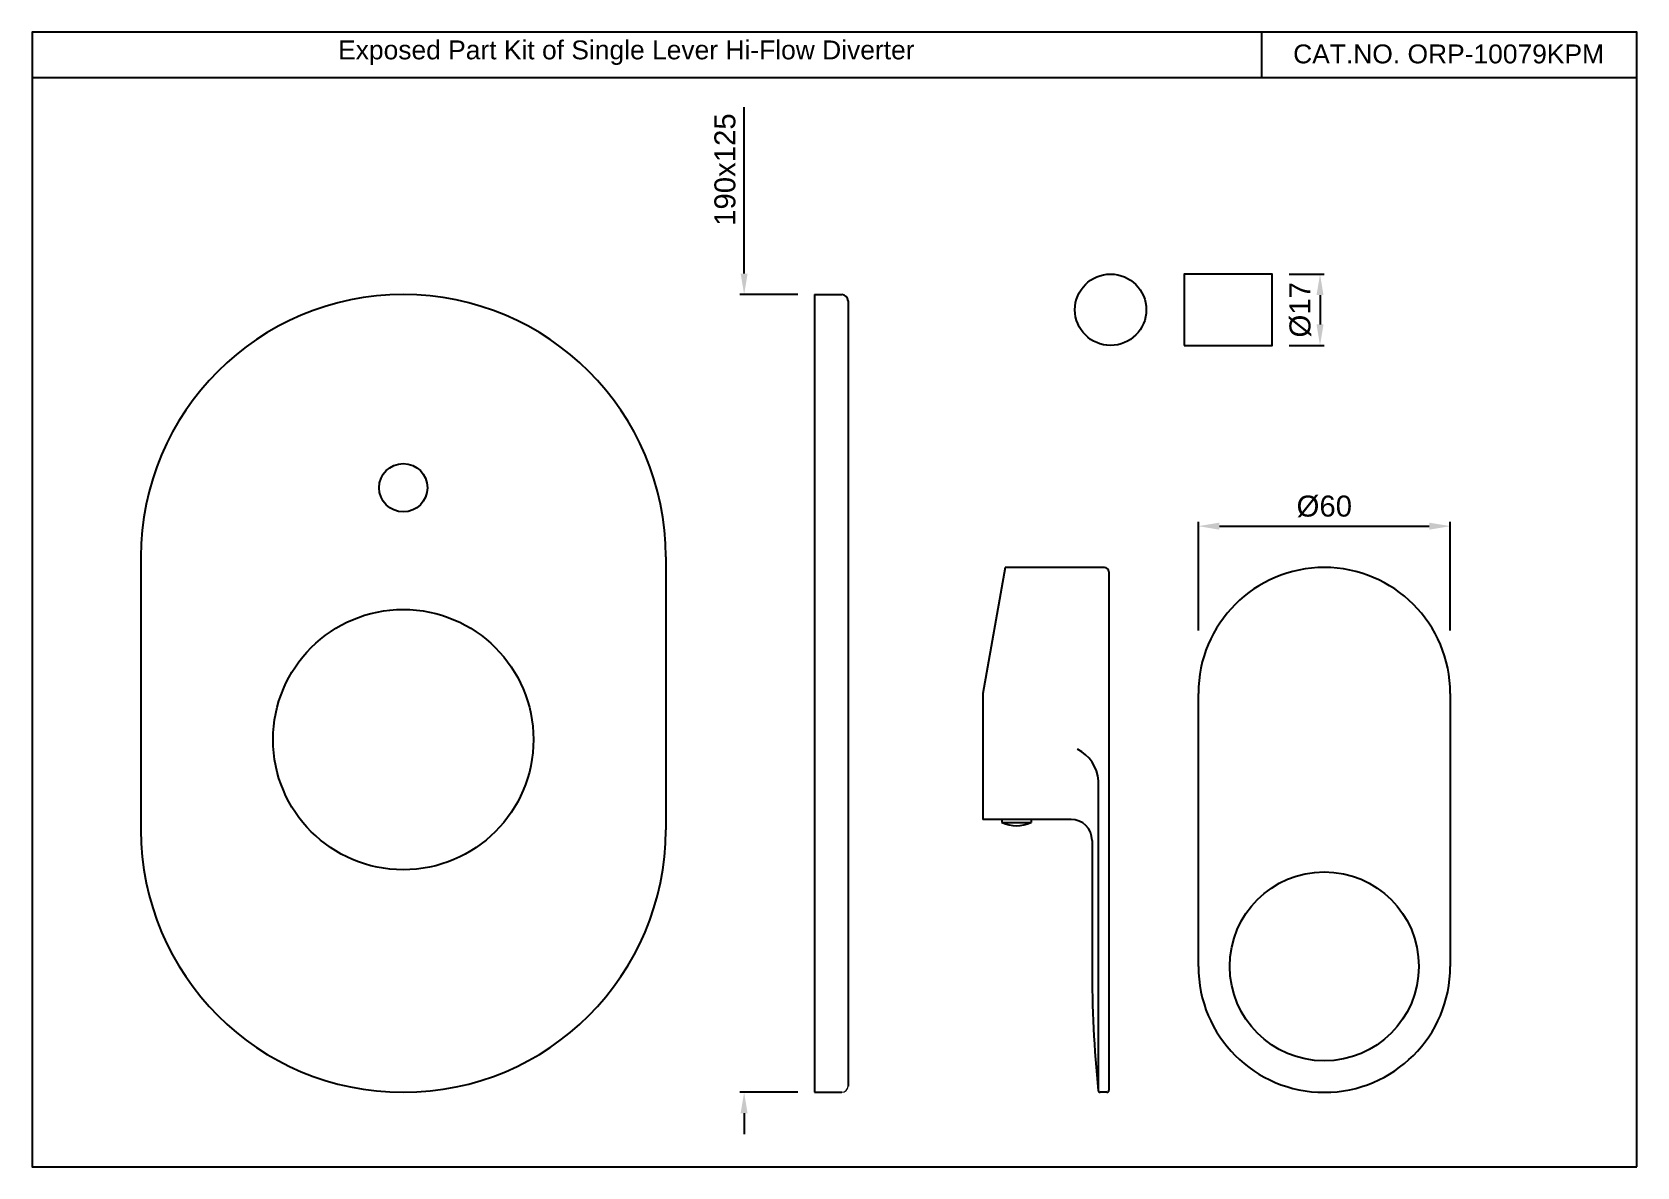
# Model space of a CAD drawing. Header units: millimetres. Extents: x 2799 to 3182, y 61 to 331.
import ezdxf

# ---------------------------------------------------------------- set-up
doc = ezdxf.new("R2010")
doc.units = ezdxf.units.MM
doc.header["$PDMODE"] = 35
doc.styles.get("Standard").update_dxf_attribs({"font": 'arial.ttf'})
doc.dimstyles.new('VIKAS', dxfattribs={"dimtxt": 5, "dimasz": 5, "dimexe": 1, "dimexo": 3, "dimgap": 2, "dimtad": 3, "dimdec": 1, "dimzin": 0, "dimdsep": 46, "dimtxsty": 'Standard', "dimcen": 0.5, "dimadec": 0, "dimazin": 0, "dimtfac": 1, "dimtdec": 1, "dimtofl": 0, "dimtmove": 0, "dimatfit": 3, "dimfxl": 1, "dimtolj": 1, "dimtzin": 0, "dimarcsym": 0})

# ---------------------------------------------------------------- blocks, each defined once
blk = doc.blocks.new('*D33')
at = {"color": 0, "lineweight": -2, "transparency": 16777216}
for p, q in [((2969.07, 273.62), (2969.07, 313.26)), ((2981.83, 268.62), (2968.07, 268.62)), ((2981.83, 78.62), (2968.07, 78.62)), ((2969.07, 73.62), (2969.07, 68.62))]:
    blk.add_line(p, q, dxfattribs=at)
at = {"color": 0, "transparency": 16777216}
for points in [[(2968.24, 273.62), (2969.9, 273.62), (2969.07, 268.62)], [(2968.24, 73.62), (2969.9, 73.62), (2969.07, 78.62)]]:
    blk.add_solid(points, dxfattribs=at)
at = {"layer": 'Defpoints', "color": 0, "transparency": 16777216}
for p in [(2985.83, 268.62), (2969.07, 78.62), (2985.83, 78.62)]:
    blk.add_point(p, dxfattribs=at)
at = {"color": 0, "transparency": 16777216, "insert": (2964.52, 298.38), "char_height": 5, "attachment_point": 5, "rotation": 90}
blk.add_mtext('\\A1;190x125', dxfattribs=at)
blk = doc.blocks.new('*D34')
at = {"color": 0, "lineweight": -2, "transparency": 16777216}
for p, q in [((3098.86, 273.5), (3107.24, 273.5)), ((3106.24, 268.5), (3106.24, 261.5)), ((3098.86, 256.5), (3107.24, 256.5))]:
    blk.add_line(p, q, dxfattribs=at)
at = {"color": 0, "transparency": 16777216}
for points in [[(3105.41, 268.5), (3107.07, 268.5), (3106.24, 273.5)], [(3105.41, 261.5), (3107.07, 261.5), (3106.24, 256.5)]]:
    blk.add_solid(points, dxfattribs=at)
at = {"layer": 'Defpoints', "color": 0, "transparency": 16777216}
for p in [(3094.86, 273.5), (3094.86, 256.5), (3106.24, 256.5)]:
    blk.add_point(p, dxfattribs=at)
at = {"color": 0, "transparency": 16777216, "insert": (3101.55, 265), "char_height": 5, "attachment_point": 5, "rotation": 90}
blk.add_mtext('\\A1;%%C17', dxfattribs=at)
blk = doc.blocks.new('*D36')
at = {"color": 0, "lineweight": -2, "transparency": 16777216}
for p, q in [((3077.26, 188.62), (3077.26, 214.46)), ((3137.26, 188.62), (3137.26, 214.46)), ((3082.26, 213.46), (3132.26, 213.46))]:
    blk.add_line(p, q, dxfattribs=at)
at = {"color": 0, "transparency": 16777216}
for points in [[(3082.26, 214.29), (3082.26, 212.62), (3077.26, 213.46)], [(3132.26, 214.29), (3132.26, 212.62), (3137.26, 213.46)]]:
    blk.add_solid(points, dxfattribs=at)
at = {"layer": 'Defpoints', "color": 0, "transparency": 16777216}
for p in [(3137.26, 213.46), (3077.26, 173.62), (3137.26, 173.62)]:
    blk.add_point(p, dxfattribs=at)
at = {"color": 0, "transparency": 16777216, "insert": (3107.26, 218.15), "char_height": 5, "attachment_point": 5}
blk.add_mtext('\\A1;%%C60', dxfattribs=at)

msp = doc.modelspace()

# ---------------------------------------------------------------- linework, layer by layer
for p, q in [((3092.31, 331.13), (3092.31, 320.2)), ((3181.72, 320.2), (2799.48, 320.2)), ((2985.83, 268.62), (2985.83, 78.62)), ((2985.83, 268.62), (2992.33, 268.62)), ((2993.83, 267.12), (2993.83, 80.12)), ((2825.39, 206.12), (2825.39, 141.12)), ((2950.39, 206.12), (2950.39, 141.12)), ((3031.23, 203.62), (3025.94, 173.62)), ((3054.94, 203.62), (3031.23, 203.62)), ((3055.94, 202.62), (3055.94, 79.12)), ((3025.94, 173.62), (3025.94, 143.62)), ((3077.26, 108.62), (3077.26, 173.62)), ((3137.26, 173.62), (3137.26, 108.62)), ((3053.44, 78.91), (3053.44, 152.83)), ((3046.94, 143.62), (3025.94, 143.62)), ((3030.44, 143.62), (3030.44, 142.87)), ((3030.44, 142.87), (3037.44, 142.87)), ((3037.44, 143.62), (3037.44, 142.87)), ((3051.94, 138.62), (3051.94, 108.62)), ((2985.83, 78.62), (2992.33, 78.62)), ((3055.44, 78.62), (3053.9, 78.62))]:
    msp.add_line(p, q)
for points in [[(3181.72, 60.86), (3181.72, 331.13), (2799.48, 331.13), (2799.48, 60.86)], [(3073.86, 256.5), (3094.86, 256.5), (3094.86, 273.5), (3073.86, 273.5)]]:
    msp.add_lwpolyline(points, close=True)
for centre, radius in [((3056.36, 265), 8.5), ((2887.89, 222.62), 5.75), ((2887.89, 162.62), 31), ((3107.26, 108.62), 22.5)]:
    msp.add_circle(centre, radius)
for centre, radius, start, end in [((2887.89, 206.12), 62.5, 0, 180), ((2992.33, 267.12), 1.5, 0, 90), ((3054.94, 202.62), 1, 0, 90), ((3107.26, 173.62), 30, 0, 180), ((3044.31, 152.18), 9.16, 4.0899, 63.17), ((3033.94, 150.66), 8.54, 245.8105, 294.1895), ((3046.94, 138.62), 5, 0, 90), ((2887.89, 141.12), 62.5, 180, 0), ((3352.69, 108.62), 300.75, 180, 185.6385), ((3107.26, 108.62), 30, 180, 0), ((3053.9, 79.12), 0.5, 185.6385, 270), ((3055.44, 79.12), 0.5, 270, 0)]:
    msp.add_arc(centre, radius, start, end)
at = {"lineweight": 13}
msp.add_arc((2992.33, 80.12), 1.5, 270, 0, dxfattribs=at)

# ---------------------------------------------------------------- texts
at = {"char_height": 4.5, "attachment_point": 1}
for s, width, insert in [('Exposed Part Kit of Single Lever Hi-Flow Diverter ', 171.2969, (2872.37, 329.14)), ('CAT.NO. ORP-10079KPM', 121.4807, (3099.84, 328.18))]:
    msp.add_mtext_dynamic_manual_height_columns(s, width=width, gutter_width=1, heights=[0], dxfattribs=dict(at, insert=insert))

# ---------------------------------------------------------------- dimensions: what is measured, and where the dimension line sits
dim = msp.add_linear_dim(base=(2969.07, 78.62), p1=(2985.83, 268.62), p2=(2985.83, 78.62), angle=90, text='<>x125', dimstyle='VIKAS', override={"dimexo": 4, "dimdec": 0, "dimatfit": 1})
dim.commit()
dim.dimension.update_dxf_attribs({"geometry": '*D33', "text_midpoint": (2969.07, 298.38), "dimtype": 160})
dim = msp.add_linear_dim(base=(3106.24, 256.5), p1=(3094.86, 273.5), p2=(3094.86, 256.5), angle=90, text='%%C<>', dimstyle='VIKAS', override={"dimtxt": 5, "dimasz": 5, "dimexo": 4, "dimgap": 2, "dimdec": 0, "dimatfit": 1})
dim.commit()
dim.dimension.update_dxf_attribs({"geometry": '*D34', "text_midpoint": (3101.55, 265)})
dim = msp.add_linear_dim(base=(3137.26, 213.46), p1=(3077.26, 173.62), p2=(3137.26, 173.62), text='%%C<>', dimstyle='VIKAS', override={"dimexo": 15, "dimdec": 0})
dim.commit()
dim.dimension.update_dxf_attribs({"geometry": '*D36', "text_midpoint": (3107.26, 218.15)})

doc.saveas('drawing.dxf')
